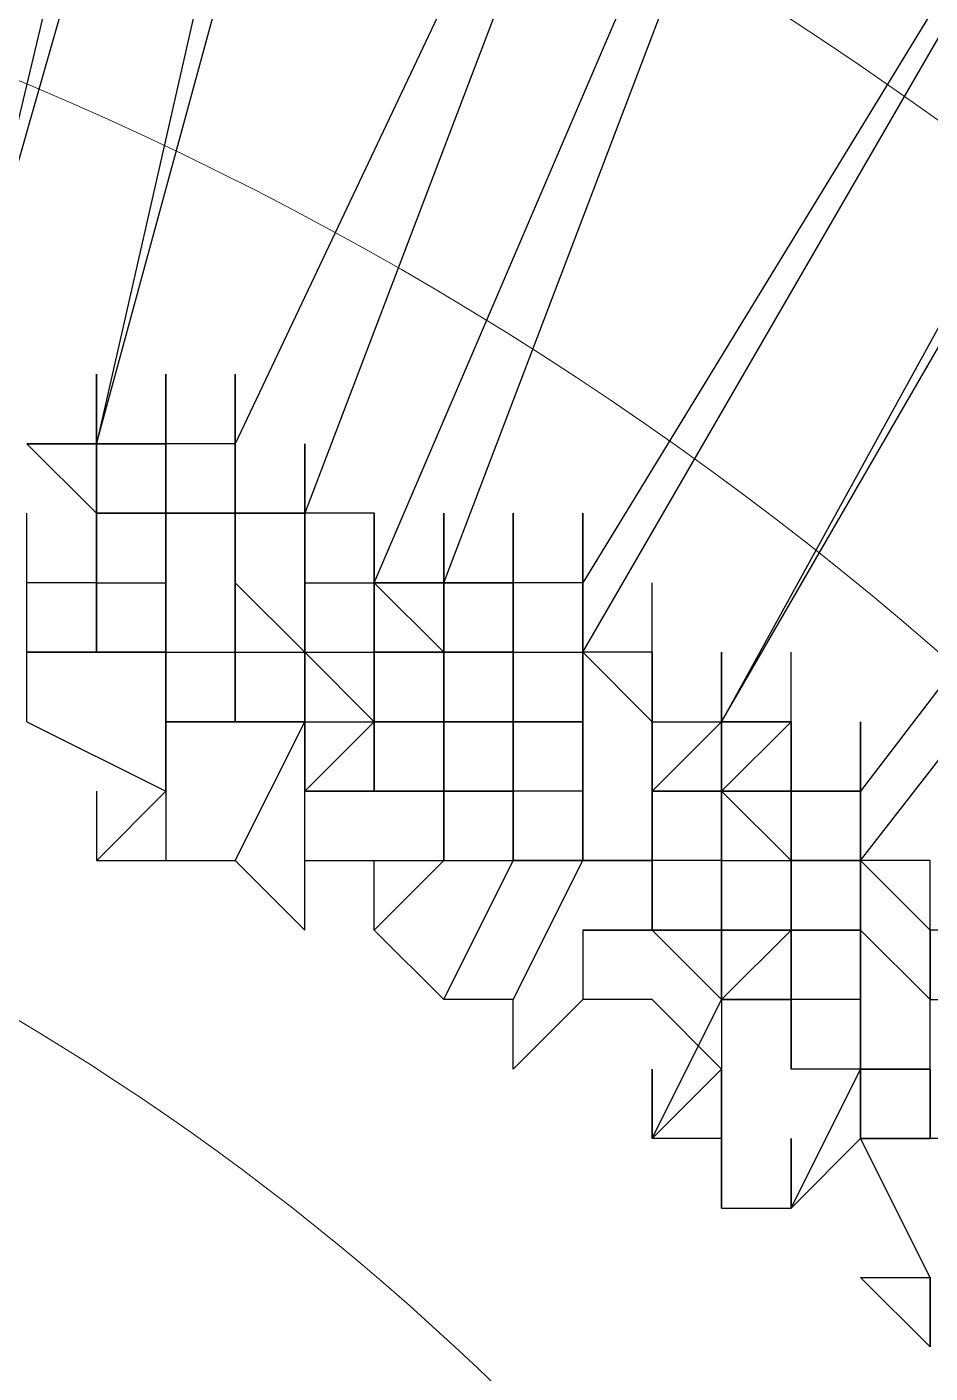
# Model space of a CAD drawing. Header units: inches. Extents: x 3324238 to 135265466, y -1036581 to 20094598.
# Drawn here: x 3353772.709 to 3353773.756, y -519267.01 to -519265.449 of the extents above; entities that cross this region are included whole.
import ezdxf

# ---------------------------------------------------------------- set-up
doc = ezdxf.new("R2010")
doc.units = ezdxf.units.IN
doc.header["$MEASUREMENT"] = 0
doc.layers.add('PDF_Geometry', color=7, linetype='Continuous')

msp = doc.modelspace()

# ---------------------------------------------------------------- linework, layer by layer
at = {"layer": 'PDF_Geometry', "lineweight": 25}
for points in [[(3353772.4671, -519265.7715), (3353772.4671, -519265.852), (3353772.4671, -519265.7715), (3353772.4671, -519265.852), (3353772.4671, -519265.7715), (3353772.4671, -519265.852), (3353772.4671, -519265.7715), (3353772.4671, -519265.852), (3353772.4671, -519265.7715), (3353772.4671, -519265.852), (3353772.4671, -519265.7715), (3353772.4671, -519265.852), (3353772.5477, -519265.852), (3353772.6282, -519265.852), (3353773.1117, -519264.16)], [(3353773.0311, -519264.16), (3353772.6282, -519265.852)], [(3353773.1922, -519264.16), (3353772.7894, -519265.9326), (3353772.7088, -519265.9326)], [(3353772.7894, -519266.0132), (3353772.7894, -519265.9326), (3353773.2728, -519264.1601)], [(3353773.6757, -519264.3212), (3353773.0311, -519266.0132)], [(3353773.6757, -519264.4018), (3353772.9505, -519265.9326)], [(3353773.1117, -519266.0132), (3353773.1117, -519266.0938), (3353773.1117, -519266.1743), (3353773.1117, -519266.2549), (3353773.1117, -519266.3355), (3353773.1117, -519266.2549), (3353773.1117, -519266.1743), (3353773.1117, -519266.2549), (3353773.1117, -519266.3355), (3353773.1117, -519266.2549), (3353773.1117, -519266.1743), (3353773.1117, -519266.2549), (3353773.1117, -519266.1743), (3353773.1117, -519266.0938), (3353773.1922, -519266.0938), (3353773.1922, -519266.0132), (3353773.1922, -519266.0938), (3353773.1922, -519266.1743), (3353773.1922, -519266.2549), (3353773.1922, -519266.3355), (3353773.1922, -519266.2549), (3353773.1117, -519266.2549), (3353773.1922, -519266.2549), (3353773.1922, -519266.3355), (3353773.1922, -519266.2549), (3353773.1922, -519266.3355), (3353773.1922, -519266.2549), (3353773.1922, -519266.3355), (3353773.1922, -519266.416), (3353773.1922, -519266.3355), (3353773.1922, -519266.2549), (3353773.1922, -519266.3355), (3353773.1117, -519266.3355), (3353773.0311, -519266.3355), (3353773.1117, -519266.2549), (3353773.1117, -519266.1743), (3353773.1117, -519266.0938), (3353773.1117, -519266.1743), (3353773.1117, -519266.2549), (3353773.1117, -519266.1743), (3353773.1117, -519266.0938), (3353773.1117, -519266.1743), (3353773.1117, -519266.2549), (3353773.1117, -519266.1743), (3353773.1117, -519266.0938), (3353773.1922, -519266.0938), (3353773.1117, -519266.0938), (3353773.1117, -519266.0132), (3353773.1117, -519266.0938), (3353773.1117, -519266.0132), (3353773.1117, -519266.0938), (3353773.1922, -519266.0938), (3353773.2728, -519266.0938), (3353773.2728, -519266.0132), (3353773.2728, -519266.0938), (3353773.2728, -519266.1743), (3353773.1922, -519266.1743), (3353773.1922, -519266.0938), (3353773.1922, -519266.0132), (3353773.1922, -519266.0938), (3353773.8368, -519264.4018)], [(3353773.1117, -519266.3355), (3353773.1922, -519266.3355), (3353773.1922, -519266.2549), (3353773.1922, -519266.1743), (3353773.1922, -519266.2549), (3353773.1922, -519266.1743), (3353773.1117, -519266.1743), (3353773.1117, -519266.0938), (3353773.1117, -519266.0132), (3353773.1117, -519266.0938), (3353773.1117, -519266.0132), (3353773.1117, -519266.0938), (3353773.1117, -519266.0132), (3353773.0311, -519266.0132), (3353773.0311, -519265.9326), (3353773.0311, -519266.0132), (3353773.0311, -519265.9326), (3353773.0311, -519266.0132), (3353773.0311, -519266.0938), (3353773.1117, -519266.0938), (3353773.1117, -519266.0132), (3353773.1117, -519266.0938), (3353773.8368, -519264.4018)], [(3353772.7088, -519266.2549), (3353772.8699, -519266.3355), (3353772.8699, -519266.2549), (3353772.8699, -519266.1743), (3353772.9505, -519266.1743), (3353772.9505, -519266.0938), (3353772.9505, -519266.0132), (3353772.9505, -519266.0938), (3353772.9505, -519266.0132), (3353772.9505, -519266.0938), (3353772.9505, -519266.1743), (3353772.9505, -519266.0938), (3353772.9505, -519266.0132), (3353773.0311, -519266.0132), (3353773.0311, -519266.0938), (3353773.1117, -519266.0938), (3353773.1922, -519266.1743), (3353773.1922, -519266.0938), (3353773.1922, -519266.0132), (3353773.1922, -519266.0938), (3353773.1922, -519266.1743), (3353773.1922, -519266.2549), (3353773.1922, -519266.3355), (3353773.1922, -519266.2549), (3353773.2728, -519266.2549), (3353773.2728, -519266.3355), (3353773.2728, -519266.2549), (3353773.2728, -519266.1743), (3353773.2728, -519266.0938), (3353773.2728, -519266.1743), (3353773.2728, -519266.0938), (3353773.1922, -519266.0938), (3353773.1922, -519266.0132), (3353773.1922, -519266.0938), (3353773.1922, -519266.1743), (3353773.1922, -519266.0938), (3353773.1922, -519266.1743), (3353773.2728, -519266.1743), (3353773.2728, -519266.0938), (3353773.1922, -519266.0938), (3353773.2728, -519266.0938), (3353773.2728, -519266.1743), (3353773.3534, -519266.1743), (3353774.2397, -519264.6435)], [(3353774.2397, -519264.6435), (3353773.3534, -519266.0938)], [(3353774.4008, -519264.6435), (3353773.5145, -519266.2549), (3353774.4008, -519264.7241)], [(3353773.7562, -519266.5772), (3353773.7562, -519266.4966), (3353773.7562, -519266.5772), (3353773.8368, -519266.5772), (3353773.8368, -519266.4966), (3353773.7562, -519266.4966), (3353773.7562, -519266.416), (3353773.6757, -519266.416), (3353774.8037, -519264.9658), (3353774.7231, -519264.9658), (3353773.6757, -519266.3355), (3353773.6757, -519266.416), (3353773.6757, -519266.4966), (3353773.5951, -519266.4966), (3353773.5145, -519266.5772), (3353773.5145, -519266.6578), (3353773.5145, -519266.7383), (3353773.5145, -519266.8189), (3353773.5145, -519266.7383), (3353773.4339, -519266.7383), (3353773.4339, -519266.6578)], [(3353772.8699, -519266.0938), (3353772.8699, -519266.0132), (3353772.7894, -519266.0132), (3353772.7894, -519265.9326), (3353772.7894, -519266.0132), (3353772.7894, -519265.9326), (3353772.7894, -519266.0132), (3353772.7894, -519265.9326), (3353772.7894, -519265.852), (3353772.7894, -519265.9326), (3353772.7894, -519266.0132), (3353772.7894, -519265.9326), (3353772.7894, -519266.0132), (3353772.7894, -519266.0938), (3353772.7894, -519266.1743), (3353772.7894, -519266.0938), (3353772.7894, -519266.1743), (3353772.7894, -519266.0938), (3353772.8699, -519266.0938), (3353772.8699, -519266.1743), (3353772.7894, -519266.1743), (3353772.8699, -519266.1743), (3353772.8699, -519266.0938), (3353772.8699, -519266.0132), (3353772.8699, -519266.0938), (3353772.8699, -519266.1743), (3353772.8699, -519266.2549), (3353772.8699, -519266.1743), (3353772.8699, -519266.2549), (3353772.8699, -519266.416)], [(3353772.7894, -519265.9326), (3353772.7894, -519265.852), (3353772.7894, -519265.9326), (3353772.7894, -519266.0132), (3353772.7894, -519265.9326), (3353772.7894, -519266.0132), (3353772.7894, -519266.0938), (3353772.7894, -519266.1743), (3353772.7894, -519266.0938), (3353772.8699, -519266.0938), (3353772.8699, -519266.1743), (3353772.7894, -519266.1743), (3353772.7894, -519266.0938), (3353772.7894, -519266.1743), (3353772.7894, -519266.0938), (3353772.7894, -519266.1743), (3353772.8699, -519266.1743), (3353772.9505, -519266.1743), (3353773.0311, -519266.1743), (3353773.0311, -519266.2549), (3353773.0311, -519266.1743), (3353773.0311, -519266.2549), (3353773.1117, -519266.2549), (3353773.1117, -519266.1743), (3353773.1117, -519266.2549), (3353773.1117, -519266.3355), (3353773.1922, -519266.3355), (3353773.1922, -519266.2549)], [(3353772.7894, -519266.0132), (3353772.7894, -519265.9326), (3353772.7894, -519265.852), (3353772.7894, -519265.9326)], [(3353772.7894, -519265.9326), (3353772.7894, -519265.852)], [(3353772.7894, -519265.9326), (3353772.7894, -519265.852)], [(3353772.7894, -519265.9326), (3353772.7894, -519265.852)], [(3353772.7894, -519265.9326), (3353772.7894, -519265.852)], [(3353772.7894, -519265.9326), (3353772.7894, -519265.852)], [(3353772.7894, -519265.9326), (3353772.7894, -519265.852)], [(3353772.7894, -519265.9326), (3353772.7894, -519265.852)], [(3353772.7894, -519265.9326), (3353772.7894, -519265.8521)], [(3353772.7894, -519265.9326), (3353772.7894, -519265.8521)], [(3353772.9505, -519266.0132), (3353772.9505, -519266.0938), (3353772.9505, -519266.0132), (3353772.9505, -519266.0938), (3353772.9505, -519266.0132), (3353772.8699, -519266.0132), (3353772.9505, -519266.0132), (3353772.9505, -519265.9326), (3353772.9505, -519265.852), (3353772.9505, -519265.9326), (3353772.8699, -519265.9326), (3353772.8699, -519266.0132), (3353772.8699, -519265.9326), (3353772.8699, -519265.852), (3353772.8699, -519265.9326), (3353772.8699, -519265.852), (3353772.8699, -519265.9326), (3353772.8699, -519266.0132), (3353772.8699, -519265.9326), (3353772.8699, -519266.0132), (3353772.8699, -519265.9326), (3353772.8699, -519266.0132), (3353772.8699, -519266.0938), (3353772.8699, -519266.1743), (3353772.8699, -519266.0938), (3353772.8699, -519266.1743), (3353772.8699, -519266.0938), (3353772.8699, -519266.1743), (3353772.8699, -519266.0938), (3353772.8699, -519266.1743), (3353772.8699, -519266.0938), (3353772.8699, -519266.0132), (3353772.8699, -519266.0938), (3353772.8699, -519266.0132), (3353772.8699, -519265.9326)], [(3353772.8699, -519265.9326), (3353772.8699, -519265.852)], [(3353773.0311, -519266.3355), (3353773.1117, -519266.2549), (3353773.0311, -519266.1743), (3353773.0311, -519266.0938), (3353773.0311, -519266.1743), (3353773.0311, -519266.2549), (3353773.0311, -519266.1743), (3353773.0311, -519266.0938), (3353773.0311, -519266.1743), (3353773.0311, -519266.2549), (3353773.0311, -519266.1743), (3353773.0311, -519266.0938), (3353773.0311, -519266.0132), (3353773.0311, -519266.0938), (3353773.0311, -519266.1743), (3353773.0311, -519266.0938), (3353773.0311, -519266.1743), (3353772.9505, -519266.0938), (3353772.9505, -519266.0132), (3353772.8699, -519266.0132), (3353772.8699, -519265.9326), (3353772.8699, -519266.0132), (3353772.8699, -519265.9326), (3353772.8699, -519266.0132), (3353772.8699, -519265.9326), (3353772.8699, -519265.852)], [(3353772.8699, -519265.9326), (3353772.8699, -519265.852)], [(3353772.7088, -519265.9326), (3353772.7894, -519266.0132), (3353772.7894, -519266.0938), (3353772.7894, -519266.0132), (3353772.7894, -519266.0938), (3353772.7894, -519266.0132), (3353772.7894, -519265.9326), (3353772.7088, -519265.9326)], [(3353772.7088, -519265.9326), (3353772.7894, -519265.9326), (3353772.7894, -519266.0132), (3353772.7088, -519265.9326)], [(3353772.8699, -519266.0132), (3353772.8699, -519265.9326), (3353772.8699, -519266.0132), (3353772.8699, -519265.9326), (3353772.8699, -519266.0132), (3353772.8699, -519265.9326), (3353772.8699, -519266.0132), (3353772.8699, -519265.9326), (3353772.8699, -519266.0132), (3353772.9505, -519266.0132), (3353772.9505, -519265.9326), (3353772.9505, -519266.0132), (3353772.9505, -519265.9326), (3353772.8699, -519265.9326), (3353772.8699, -519266.0132), (3353772.8699, -519265.9326), (3353772.8699, -519266.0132), (3353772.7894, -519266.0132), (3353772.7894, -519266.0938), (3353772.7894, -519266.1743), (3353772.7088, -519266.1743), (3353772.7088, -519266.0938), (3353772.7088, -519266.0132)], [(3353772.7894, -519265.9326), (3353772.8699, -519265.9326), (3353772.7894, -519265.9326)], [(3353772.7894, -519266.0938), (3353772.7894, -519266.0132), (3353772.7894, -519265.9326)], [(3353772.7894, -519266.0132), (3353772.7894, -519265.9326)], [(3353772.7894, -519266.0132), (3353772.7894, -519265.9326)], [(3353772.7894, -519266.0132), (3353772.7894, -519265.9326)], [(3353772.7894, -519266.0132), (3353772.7894, -519265.9326)], [(3353772.7894, -519266.0132), (3353772.7894, -519265.9326)], [(3353772.7894, -519266.0132), (3353772.7894, -519265.9326)], [(3353772.7894, -519266.0132), (3353772.7894, -519265.9326)], [(3353772.7894, -519266.0132), (3353772.7894, -519265.9326)], [(3353772.8699, -519266.0132), (3353772.8699, -519265.9326)], [(3353772.8699, -519266.0132), (3353772.8699, -519265.9326)], [(3353772.8699, -519266.0132), (3353772.8699, -519265.9326)], [(3353772.8699, -519266.0132), (3353772.8699, -519265.9326)], [(3353772.9505, -519266.0132), (3353772.8699, -519266.0132), (3353772.9505, -519266.0132), (3353772.9505, -519265.9326)], [(3353772.8699, -519266.0132), (3353772.8699, -519265.9326)], [(3353772.8699, -519266.0132), (3353772.8699, -519265.9326)], [(3353772.87, -519266.0938), (3353772.87, -519266.0132), (3353772.87, -519265.9326)], [(3353772.87, -519266.0132), (3353772.87, -519265.9326)], [(3353772.87, -519266.0132), (3353772.87, -519265.9326)], [(3353772.87, -519266.0132), (3353772.87, -519265.9326)], [(3353772.87, -519265.9326), (3353772.87, -519266.0132)], [(3353772.9505, -519266.0132), (3353772.9505, -519265.9326)], [(3353772.9505, -519265.9326), (3353772.9505, -519266.0132)], [(3353772.9505, -519265.9326), (3353772.9505, -519266.0132)], [(3353772.9505, -519265.9326), (3353772.9505, -519266.0132)], [(3353772.9505, -519266.0132), (3353772.9505, -519265.9326)], [(3353772.9505, -519266.0132), (3353772.9505, -519265.9326)], [(3353772.9505, -519266.0938), (3353772.9505, -519266.1743), (3353772.9505, -519266.0938), (3353772.9505, -519266.0132), (3353772.9505, -519265.9326)], [(3353772.9505, -519266.0132), (3353772.9505, -519266.0938), (3353772.9505, -519266.0132), (3353772.9505, -519265.9326)], [(3353772.9505, -519266.0132), (3353772.9505, -519265.9326)], [(3353772.9505, -519266.0132), (3353772.9505, -519265.9326)], [(3353772.9505, -519265.9326), (3353772.9505, -519266.0132)], [(3353772.9505, -519266.0132), (3353772.9505, -519265.9326)], [(3353773.0311, -519266.0132), (3353773.0311, -519265.9326)], [(3353773.0311, -519266.0132), (3353773.0311, -519265.9326)], [(3353773.0311, -519266.0132), (3353773.0311, -519265.9326)], [(3353772.7894, -519266.0132), (3353772.7894, -519266.0938), (3353772.7088, -519266.0938)], [(3353772.7088, -519266.0938), (3353772.7088, -519266.0132)], [(3353772.7894, -519266.1743), (3353772.7894, -519266.0938), (3353772.7894, -519266.0132), (3353772.7894, -519266.0938), (3353772.8699, -519266.0938), (3353772.8699, -519266.1743), (3353772.8699, -519266.0938), (3353772.8699, -519266.1743), (3353772.8699, -519266.2549), (3353772.8699, -519266.1743), (3353772.8699, -519266.2549), (3353772.8699, -519266.1743), (3353772.7894, -519266.1743), (3353772.8699, -519266.1743), (3353772.9505, -519266.1743), (3353772.9505, -519266.2549), (3353773.0311, -519266.2549), (3353773.0311, -519266.1743), (3353773.0311, -519266.2549)], [(3353772.8699, -519266.0132), (3353772.7894, -519266.0132)], [(3353772.7894, -519266.0132), (3353772.8699, -519266.0132)], [(3353772.7894, -519266.0132), (3353772.8699, -519266.0132)], [(3353772.8699, -519266.0938), (3353772.8699, -519266.0132)], [(3353772.8699, -519266.0938), (3353772.8699, -519266.0132)], [(3353772.9505, -519266.0132), (3353772.9505, -519266.0938), (3353772.9505, -519266.0132), (3353772.8699, -519266.0132)], [(3353772.87, -519266.0938), (3353772.87, -519266.0132)], [(3353773.0311, -519266.0132), (3353772.9505, -519266.0132)], [(3353772.9505, -519266.0938), (3353772.9505, -519266.0132)], [(3353773.2728, -519266.0132), (3353773.2728, -519266.0938), (3353773.2728, -519266.1743), (3353773.2728, -519266.2549), (3353773.2728, -519266.1743), (3353773.2728, -519266.0938), (3353773.2728, -519266.0132), (3353773.2728, -519266.0938), (3353773.2728, -519266.1743), (3353773.1922, -519266.1743), (3353773.2728, -519266.1743), (3353773.2728, -519266.0938), (3353773.1922, -519266.0938), (3353773.1922, -519266.0132), (3353773.1922, -519266.0938), (3353773.1922, -519266.1743), (3353773.1922, -519266.0938), (3353773.1922, -519266.1743), (3353773.1117, -519266.1743), (3353773.1922, -519266.1743), (3353773.1922, -519266.2549), (3353773.1922, -519266.3355), (3353773.1922, -519266.2549), (3353773.1922, -519266.1743), (3353773.1922, -519266.2549), (3353773.1922, -519266.3355), (3353773.1922, -519266.2549), (3353773.1922, -519266.3355), (3353773.1922, -519266.2549), (3353773.1922, -519266.3355), (3353773.1922, -519266.2549), (3353773.1117, -519266.2549), (3353773.1117, -519266.3355), (3353773.0311, -519266.3355), (3353773.0311, -519266.2549), (3353773.1117, -519266.2549), (3353773.1117, -519266.1743), (3353773.1117, -519266.0938), (3353773.1117, -519266.0132), (3353773.1117, -519266.0938), (3353773.1117, -519266.1743), (3353773.1117, -519266.2549), (3353773.1117, -519266.1743), (3353773.1117, -519266.2549), (3353773.1117, -519266.3355), (3353773.0311, -519266.3355), (3353773.0311, -519266.2549), (3353773.0311, -519266.3355), (3353773.0311, -519266.2549), (3353773.0311, -519266.3355), (3353773.1117, -519266.3355), (3353773.1117, -519266.2549), (3353773.1117, -519266.1743), (3353773.1922, -519266.1743), (3353773.1922, -519266.0938), (3353773.1922, -519266.1743), (3353773.1922, -519266.2549), (3353773.1922, -519266.3355), (3353773.2728, -519266.3355), (3353773.2728, -519266.2549), (3353773.1922, -519266.2549), (3353773.1117, -519266.2549), (3353773.1117, -519266.1743), (3353773.1117, -519266.0938), (3353773.1117, -519266.1743), (3353773.1117, -519266.2549), (3353773.1117, -519266.1743), (3353773.1117, -519266.0938)], [(3353773.0311, -519266.0938), (3353773.1117, -519266.0938), (3353773.1117, -519266.0132), (3353773.1117, -519266.0938)], [(3353773.1117, -519266.0938), (3353773.1117, -519266.0132)], [(3353773.1117, -519266.0938), (3353773.1117, -519266.0132)], [(3353773.1117, -519266.0938), (3353773.1117, -519266.0132)], [(3353773.1117, -519266.0938), (3353773.1117, -519266.0132)], [(3353773.1117, -519266.0938), (3353773.1117, -519266.0132)], [(3353773.1922, -519266.416), (3353773.1922, -519266.3355), (3353773.1922, -519266.2549), (3353773.1922, -519266.1743), (3353773.1922, -519266.0938), (3353773.1922, -519266.1743), (3353773.1922, -519266.0938), (3353773.1922, -519266.1743), (3353773.1922, -519266.0938), (3353773.1922, -519266.1743), (3353773.1922, -519266.0938), (3353773.1922, -519266.0132), (3353773.1922, -519266.0938), (3353773.1922, -519266.0132)], [(3353773.3534, -519266.2549), (3353773.3534, -519266.3355), (3353773.3534, -519266.416), (3353773.3534, -519266.3355), (3353773.3534, -519266.2549), (3353773.3534, -519266.3355), (3353773.3534, -519266.416), (3353773.3534, -519266.3355), (3353773.3534, -519266.416), (3353773.3534, -519266.3355), (3353773.3534, -519266.2549), (3353773.3534, -519266.3355), (3353773.2728, -519266.3355), (3353773.2728, -519266.2549), (3353773.2728, -519266.1743), (3353773.2728, -519266.2549), (3353773.2728, -519266.1743), (3353773.2728, -519266.2549), (3353773.2728, -519266.1743), (3353773.2728, -519266.0938), (3353773.2728, -519266.1743), (3353773.2728, -519266.0938), (3353773.2728, -519266.1743), (3353773.2728, -519266.0938), (3353773.2728, -519266.1743), (3353773.2728, -519266.0938), (3353773.2728, -519266.1743), (3353773.2728, -519266.0938), (3353773.2728, -519266.1743), (3353773.2728, -519266.0938), (3353773.2728, -519266.1743), (3353773.2728, -519266.0938), (3353773.2728, -519266.1743), (3353773.2728, -519266.0938), (3353773.2728, -519266.1743), (3353773.2728, -519266.0938), (3353773.2728, -519266.1743), (3353773.3534, -519266.1743), (3353773.3534, -519266.0938), (3353773.3534, -519266.1743), (3353773.3534, -519266.0938), (3353773.3534, -519266.0132), (3353773.3534, -519266.0938), (3353773.2728, -519266.0938), (3353773.2728, -519266.0132), (3353773.2728, -519266.0938), (3353773.2728, -519266.1743), (3353773.1922, -519266.1743), (3353773.1922, -519266.2549), (3353773.1922, -519266.1743)], [(3353773.1922, -519266.0132), (3353773.1922, -519266.0938), (3353773.1922, -519266.1743), (3353773.1922, -519266.0938)], [(3353773.1923, -519266.0938), (3353773.1923, -519266.0132)], [(3353772.7088, -519266.1743), (3353772.7088, -519266.0938)], [(3353772.7894, -519266.1743), (3353772.7894, -519266.0938)], [(3353772.7894, -519266.3355), (3353772.7894, -519266.416), (3353772.8699, -519266.416), (3353772.9505, -519266.416), (3353773.0311, -519266.4966), (3353773.0311, -519266.416), (3353773.1922, -519266.416), (3353773.2728, -519266.416), (3353773.3534, -519266.416), (3353773.3534, -519266.3355), (3353773.3534, -519266.2549), (3353773.3534, -519266.3355), (3353773.3534, -519266.2549), (3353773.3534, -519266.1743), (3353773.3534, -519266.2549), (3353773.3534, -519266.1743), (3353773.3534, -519266.0938), (3353773.3534, -519266.1743), (3353773.3534, -519266.0938), (3353773.3534, -519266.1743)], [(3353772.7894, -519266.1743), (3353772.7894, -519266.0938)], [(3353772.8699, -519266.1743), (3353772.8699, -519266.0938)], [(3353772.8699, -519266.1743), (3353772.8699, -519266.0938)], [(3353772.8699, -519266.1743), (3353772.8699, -519266.0938)], [(3353772.8699, -519266.2549), (3353772.8699, -519266.1743), (3353772.8699, -519266.0938)], [(3353772.87, -519266.1743), (3353772.87, -519266.0938)], [(3353772.87, -519266.1743), (3353772.87, -519266.0938)], [(3353772.9505, -519266.2549), (3353772.9505, -519266.1743), (3353772.9505, -519266.0938), (3353772.9505, -519266.1743)], [(3353773.0311, -519266.2549), (3353773.0311, -519266.1743), (3353773.0311, -519266.0938), (3353773.0311, -519266.1743), (3353773.0311, -519266.2549), (3353772.9505, -519266.2549)], [(3353773.0311, -519266.2549), (3353773.0311, -519266.1743), (3353773.0311, -519266.0938)], [(3353773.0311, -519266.1743), (3353773.0311, -519266.0938)], [(3353773.0311, -519266.1743), (3353773.0311, -519266.2549), (3353773.0311, -519266.1743), (3353773.1117, -519266.1743), (3353773.1117, -519266.2549), (3353773.1117, -519266.1743), (3353773.1922, -519266.1743), (3353773.1922, -519266.2549), (3353773.1922, -519266.1743), (3353773.1922, -519266.2549), (3353773.1922, -519266.3355), (3353773.1922, -519266.2549), (3353773.1922, -519266.3355), (3353773.1922, -519266.2549), (3353773.1922, -519266.3355), (3353773.1922, -519266.2549), (3353773.1922, -519266.3355), (3353773.1922, -519266.2549), (3353773.2728, -519266.2549), (3353773.3534, -519266.2549), (3353773.2728, -519266.2549), (3353773.2728, -519266.1743), (3353773.2728, -519266.0938), (3353773.2728, -519266.1743), (3353773.2728, -519266.2549), (3353773.2728, -519266.3355)], [(3353773.0311, -519266.1743), (3353773.0311, -519266.0938)], [(3353773.0311, -519266.1743), (3353773.0311, -519266.0938)], [(3353773.0311, -519266.416), (3353773.0311, -519266.3355), (3353773.1117, -519266.2549), (3353773.1117, -519266.1743), (3353773.1117, -519266.0938), (3353773.1117, -519266.1743)], [(3353773.0311, -519266.1743), (3353773.0311, -519266.0938)], [(3353773.1117, -519266.2549), (3353773.1117, -519266.1743), (3353773.1117, -519266.0938)], [(3353773.1922, -519266.1743), (3353773.1922, -519266.0938)], [(3353773.1922, -519266.1743), (3353773.1922, -519266.0938)], [(3353773.2728, -519266.1743), (3353773.2728, -519266.0938)], [(3353773.2728, -519266.2549), (3353773.2728, -519266.1743), (3353773.2728, -519266.0938)], [(3353773.2728, -519266.1743), (3353773.2728, -519266.0938)], [(3353773.3534, -519266.3355), (3353773.3534, -519266.2549), (3353773.3534, -519266.1743), (3353773.3534, -519266.0938)], [(3353773.3534, -519266.1743), (3353773.3534, -519266.0938)], [(3353773.3534, -519266.0938), (3353773.3534, -519266.1743)], [(3353773.3534, -519266.1743), (3353773.3534, -519266.0938)], [(3353773.3534, -519266.1743), (3353773.3534, -519266.0938)], [(3353773.3534, -519266.1743), (3353773.3534, -519266.0938)], [(3353773.3534, -519266.0938), (3353773.3534, -519266.1743)], [(3353773.3534, -519266.1743), (3353773.3534, -519266.0938)], [(3353773.4339, -519266.1743), (3353773.4339, -519266.0938)], [(3353773.4339, -519266.1743), (3353773.4339, -519266.0938)], [(3353772.7088, -519266.1743), (3353772.7894, -519266.1743), (3353772.7088, -519266.1743)], [(3353772.7088, -519266.2549), (3353772.7088, -519266.1743)], [(3353772.8699, -519266.1743), (3353772.7894, -519266.1743), (3353772.8699, -519266.1743)], [(3353772.7894, -519266.1743), (3353772.8699, -519266.1743)], [(3353772.7894, -519266.1743), (3353772.8699, -519266.1743)], [(3353773.0311, -519266.2549), (3353773.0311, -519266.1743)], [(3353773.1117, -519266.2549), (3353773.1117, -519266.1743)], [(3353773.1117, -519266.2549), (3353773.1117, -519266.1743)], [(3353773.1117, -519266.2549), (3353773.1117, -519266.1743)], [(3353773.1117, -519266.2549), (3353773.1117, -519266.1743)], [(3353773.3534, -519266.3355), (3353773.3534, -519266.416), (3353773.3534, -519266.3355), (3353773.3534, -519266.416), (3353773.3534, -519266.3355), (3353773.3534, -519266.2549), (3353773.2728, -519266.2549), (3353773.1922, -519266.2549), (3353773.1922, -519266.3355), (3353773.2728, -519266.3355), (3353773.2728, -519266.2549), (3353773.3534, -519266.2549), (3353773.3534, -519266.3355), (3353773.3534, -519266.416), (3353773.4339, -519266.416), (3353773.4339, -519266.3355), (3353773.4339, -519266.2549), (3353773.4339, -519266.1743)], [(3353773.2728, -519266.1743), (3353773.1922, -519266.1743), (3353773.2728, -519266.1743)], [(3353773.1922, -519266.2549), (3353773.1922, -519266.1743), (3353773.1922, -519266.2549)], [(3353773.2728, -519266.2549), (3353773.2728, -519266.1743)], [(3353773.2728, -519266.2549), (3353773.2728, -519266.1743)], [(3353773.5145, -519266.3355), (3353773.5145, -519266.2549), (3353773.4339, -519266.3355), (3353773.4339, -519266.416), (3353773.4339, -519266.4966), (3353773.4339, -519266.416), (3353773.4339, -519266.4966), (3353773.4339, -519266.416), (3353773.4339, -519266.4966), (3353773.4339, -519266.416), (3353773.4339, -519266.3355), (3353773.4339, -519266.416), (3353773.4339, -519266.3355), (3353773.4339, -519266.416), (3353773.4339, -519266.3355), (3353773.4339, -519266.2549), (3353773.4339, -519266.1743), (3353773.4339, -519266.2549), (3353773.4339, -519266.3355), (3353773.4339, -519266.2549), (3353773.4339, -519266.3355), (3353773.4339, -519266.416), (3353773.3534, -519266.416)], [(3353773.4339, -519266.1743), (3353773.3534, -519266.1743)], [(3353773.4339, -519266.2549), (3353773.3534, -519266.1743)], [(3353773.4339, -519266.416), (3353773.3534, -519266.416), (3353773.3534, -519266.3355), (3353773.3534, -519266.2549), (3353773.3534, -519266.1743)], [(3353773.3534, -519266.2549), (3353773.3534, -519266.1743)], [(3353773.3534, -519266.3355), (3353773.3534, -519266.2549), (3353773.3534, -519266.1743)], [(3353773.4339, -519266.2549), (3353773.4339, -519266.1743)], [(3353773.4339, -519266.2549), (3353773.4339, -519266.1743)], [(3353773.4339, -519266.2549), (3353773.4339, -519266.1743)], [(3353773.4339, -519266.2549), (3353773.4339, -519266.1743)], [(3353773.4339, -519266.2549), (3353773.4339, -519266.1743)], [(3353773.4339, -519266.2549), (3353773.4339, -519266.1743)], [(3353773.4339, -519266.2549), (3353773.4339, -519266.1743)], [(3353773.4339, -519266.2549), (3353773.4339, -519266.1743)], [(3353773.4339, -519266.2549), (3353773.4339, -519266.1743)], [(3353773.434, -519266.3355), (3353773.434, -519266.2549), (3353773.434, -519266.1743)], [(3353773.434, -519266.3355), (3353773.434, -519266.2549), (3353773.434, -519266.1743)], [(3353773.5145, -519266.8189), (3353773.5951, -519266.8189), (3353773.6757, -519266.7383), (3353773.6757, -519266.6578), (3353773.6757, -519266.5772), (3353773.6757, -519266.6578), (3353773.6757, -519266.5772), (3353773.6757, -519266.6578), (3353773.7562, -519266.6578), (3353773.6757, -519266.6578), (3353773.6757, -519266.5772), (3353773.6757, -519266.4966), (3353773.6757, -519266.5772), (3353773.6757, -519266.6578), (3353773.6757, -519266.5772), (3353773.5951, -519266.5772), (3353773.5951, -519266.6578), (3353773.5951, -519266.5772), (3353773.5951, -519266.4966), (3353773.5951, -519266.416), (3353773.5951, -519266.4966), (3353773.5145, -519266.5772), (3353773.5145, -519266.4966), (3353773.5145, -519266.5772), (3353773.5145, -519266.4966), (3353773.5145, -519266.5772), (3353773.5145, -519266.4966), (3353773.5145, -519266.416), (3353773.5145, -519266.4966), (3353773.5145, -519266.416), (3353773.5145, -519266.3355), (3353773.5145, -519266.416), (3353773.5145, -519266.3355), (3353773.5145, -519266.2549), (3353773.5145, -519266.3355), (3353773.5145, -519266.416), (3353773.5145, -519266.3355), (3353773.5145, -519266.416), (3353773.5145, -519266.3355), (3353773.5145, -519266.416), (3353773.5145, -519266.4966), (3353773.5145, -519266.416), (3353773.5145, -519266.3355), (3353773.5145, -519266.416), (3353773.5145, -519266.4966), (3353773.5145, -519266.416), (3353773.5145, -519266.3355), (3353773.5145, -519266.416), (3353773.5145, -519266.4966), (3353773.5145, -519266.416), (3353773.5145, -519266.4966), (3353773.5145, -519266.416), (3353773.5145, -519266.3355), (3353773.5145, -519266.2549), (3353773.5145, -519266.1743), (3353773.5145, -519266.2549), (3353773.5145, -519266.3355), (3353773.5951, -519266.2549), (3353773.5951, -519266.3355), (3353773.5951, -519266.2549), (3353773.5951, -519266.1743)], [(3353773.5145, -519266.2549), (3353773.5145, -519266.1743)], [(3353773.5145, -519266.3355), (3353773.5145, -519266.2549), (3353773.5145, -519266.1743)], [(3353772.9505, -519266.2549), (3353772.8699, -519266.2549), (3353772.9505, -519266.2549)], [(3353772.9505, -519266.416), (3353773.0311, -519266.2549)], [(3353773.0311, -519266.3355), (3353773.0311, -519266.2549)], [(3353773.3534, -519266.416), (3353773.3534, -519266.3355), (3353773.3534, -519266.416), (3353773.2728, -519266.416), (3353773.2728, -519266.3355), (3353773.2728, -519266.416), (3353773.2728, -519266.3355), (3353773.1922, -519266.3355), (3353773.1922, -519266.2549), (3353773.1922, -519266.3355)], [(3353773.1922, -519266.3355), (3353773.1922, -519266.2549)], [(3353773.1922, -519266.3355), (3353773.1922, -519266.2549)], [(3353773.1923, -519266.3355), (3353773.1923, -519266.2549)], [(3353773.2728, -519266.3355), (3353773.2728, -519266.2549)], [(3353773.3534, -519266.4966), (3353773.4339, -519266.4966), (3353773.5145, -519266.4966), (3353773.5145, -519266.416), (3353773.5145, -519266.4966), (3353773.5145, -519266.416), (3353773.5145, -519266.4966), (3353773.5145, -519266.416), (3353773.5145, -519266.4966), (3353773.5145, -519266.416), (3353773.5145, -519266.3355), (3353773.5145, -519266.416), (3353773.5145, -519266.3355), (3353773.5145, -519266.2549), (3353773.5145, -519266.3355), (3353773.5145, -519266.2549), (3353773.5145, -519266.3355), (3353773.5145, -519266.2549), (3353773.5145, -519266.3355), (3353773.5145, -519266.2549), (3353773.5145, -519266.3355), (3353773.5145, -519266.2549), (3353773.5145, -519266.3355), (3353773.5145, -519266.416), (3353773.5145, -519266.4966), (3353773.5145, -519266.416), (3353773.5145, -519266.4966), (3353773.5951, -519266.4966), (3353773.5951, -519266.5772), (3353773.5951, -519266.4966), (3353773.5951, -519266.416), (3353773.5951, -519266.3355), (3353773.5951, -519266.416), (3353773.5951, -519266.3355), (3353773.5951, -519266.416), (3353773.6757, -519266.416), (3353773.6757, -519266.3355), (3353773.6757, -519266.416), (3353773.5951, -519266.416), (3353773.5951, -519266.3355), (3353773.5951, -519266.2549), (3353773.5951, -519266.3355), (3353773.5145, -519266.3355), (3353773.5145, -519266.2549), (3353773.5145, -519266.3355), (3353773.5145, -519266.416), (3353773.4339, -519266.416), (3353773.4339, -519266.3355), (3353773.4339, -519266.416), (3353773.4339, -519266.4966), (3353773.3534, -519266.4966), (3353773.3534, -519266.5772)], [(3353773.6757, -519266.3355), (3353773.6757, -519266.416), (3353773.6757, -519266.3355), (3353773.6757, -519266.2549), (3353773.6757, -519266.3355), (3353773.5951, -519266.3355), (3353773.5951, -519266.416), (3353773.5951, -519266.4966), (3353773.5145, -519266.4966), (3353773.5145, -519266.5772), (3353773.5145, -519266.4966), (3353773.4339, -519266.4966), (3353773.3534, -519266.4966), (3353773.4339, -519266.4966), (3353773.4339, -519266.416), (3353773.4339, -519266.3355)], [(3353773.3534, -519266.416), (3353773.3534, -519266.3355), (3353773.3534, -519266.2549)], [(3353773.3534, -519266.3355), (3353773.3534, -519266.2549)], [(3353773.4339, -519266.7383), (3353773.5145, -519266.5772), (3353773.4339, -519266.4966), (3353773.4339, -519266.416), (3353773.4339, -519266.3355), (3353773.4339, -519266.416), (3353773.4339, -519266.3355), (3353773.4339, -519266.2549)], [(3353773.5951, -519266.2549), (3353773.5951, -519266.3355), (3353773.5145, -519266.3355), (3353773.5145, -519266.416), (3353773.5145, -519266.3355), (3353773.4339, -519266.3355), (3353773.4339, -519266.416), (3353773.4339, -519266.3355), (3353773.4339, -519266.416), (3353773.4339, -519266.3355), (3353773.4339, -519266.2549), (3353773.4339, -519266.3355), (3353773.4339, -519266.2549), (3353773.4339, -519266.3355), (3353773.4339, -519266.2549), (3353773.4339, -519266.3355), (3353773.4339, -519266.416), (3353773.4339, -519266.4966), (3353773.5145, -519266.4966), (3353773.5145, -519266.416), (3353773.5145, -519266.3355), (3353773.5951, -519266.2549), (3353773.5951, -519266.3355), (3353773.5951, -519266.416), (3353773.5951, -519266.3355), (3353773.5951, -519266.2549), (3353773.5145, -519266.2549), (3353773.5145, -519266.3355), (3353773.5951, -519266.3355), (3353773.5951, -519266.2549), (3353773.5951, -519266.3355), (3353773.5951, -519266.416), (3353773.6757, -519266.416), (3353773.7562, -519266.4966)], [(3353773.4339, -519266.3355), (3353773.4339, -519266.2549)], [(3353773.4339, -519266.2549), (3353773.5145, -519266.2549)], [(3353773.4339, -519266.3355), (3353773.5145, -519266.3355), (3353773.5145, -519266.2549)], [(3353773.4339, -519266.3355), (3353773.4339, -519266.2549)], [(3353773.4339, -519266.3355), (3353773.4339, -519266.2549)], [(3353773.4339, -519266.3355), (3353773.4339, -519266.2549)], [(3353773.4339, -519266.3355), (3353773.4339, -519266.2549)], [(3353773.434, -519266.3355), (3353773.434, -519266.2549)], [(3353773.434, -519266.416), (3353773.434, -519266.3355), (3353773.434, -519266.2549)], [(3353773.434, -519266.416), (3353773.434, -519266.3355), (3353773.434, -519266.2549)], [(3353773.434, -519266.3355), (3353773.434, -519266.2549)], [(3353773.434, -519266.3355), (3353773.434, -519266.2549)], [(3353773.6757, -519266.3355), (3353773.5951, -519266.3355), (3353773.5951, -519266.416), (3353773.5951, -519266.3355), (3353773.5951, -519266.2549), (3353773.5951, -519266.3355), (3353773.5951, -519266.2549), (3353773.5951, -519266.3355), (3353773.5951, -519266.2549), (3353773.5951, -519266.3355), (3353773.5951, -519266.2549), (3353773.5951, -519266.3355), (3353773.5951, -519266.416), (3353773.5951, -519266.4966), (3353773.5145, -519266.4966), (3353773.5145, -519266.416), (3353773.5145, -519266.4966), (3353773.5145, -519266.416), (3353773.5951, -519266.416), (3353773.5951, -519266.3355), (3353773.5951, -519266.416), (3353773.5145, -519266.3355), (3353773.5145, -519266.416), (3353773.5145, -519266.3355), (3353773.5951, -519266.3355), (3353773.5951, -519266.416), (3353773.5951, -519266.3355), (3353773.5951, -519266.416), (3353773.5951, -519266.3355), (3353773.5951, -519266.416), (3353773.5951, -519266.3355), (3353773.5951, -519266.2549), (3353773.5951, -519266.3355), (3353773.5951, -519266.416), (3353773.5951, -519266.4966)], [(3353773.5145, -519266.2549), (3353773.5951, -519266.2549), (3353773.5145, -519266.2549)], [(3353773.5145, -519266.3355), (3353773.5145, -519266.2549)], [(3353773.5145, -519266.3355), (3353773.5145, -519266.2549)], [(3353773.5145, -519266.3355), (3353773.5145, -519266.2549)], [(3353773.5145, -519266.3355), (3353773.5145, -519266.2549)], [(3353773.5145, -519266.3355), (3353773.5145, -519266.2549)], [(3353773.5145, -519266.3355), (3353773.5145, -519266.2549)], [(3353773.5145, -519266.3355), (3353773.5145, -519266.2549)], [(3353773.5145, -519266.3355), (3353773.5145, -519266.2549)], [(3353773.5145, -519266.4966), (3353773.5145, -519266.416), (3353773.5145, -519266.3355), (3353773.5145, -519266.2549), (3353773.5145, -519266.3355)], [(3353773.5145, -519266.3355), (3353773.5145, -519266.2549)], [(3353773.5145, -519266.3355), (3353773.5145, -519266.2549)], [(3353773.5951, -519266.416), (3353773.5951, -519266.3355), (3353773.5951, -519266.2549)], [(3353773.5951, -519266.3355), (3353773.5951, -519266.2549)], [(3353773.5951, -519266.3355), (3353773.5951, -519266.2549)], [(3353773.5951, -519266.3355), (3353773.5951, -519266.2549)], [(3353773.5951, -519266.3355), (3353773.5951, -519266.2549)], [(3353773.5951, -519266.3355), (3353773.5951, -519266.2549)], [(3353773.5951, -519266.3355), (3353773.5951, -519266.2549)], [(3353773.5951, -519266.3355), (3353773.5951, -519266.2549)], [(3353773.5951, -519266.3355), (3353773.5951, -519266.2549)], [(3353773.5951, -519266.3355), (3353773.5951, -519266.2549)], [(3353773.5951, -519266.3355), (3353773.5951, -519266.2549)], [(3353773.5951, -519266.3355), (3353773.5951, -519266.2549)], [(3353773.5951, -519266.416), (3353773.5951, -519266.3355), (3353773.5951, -519266.2549)], [(3353773.5951, -519266.3355), (3353773.5951, -519266.2549)], [(3353773.6757, -519266.5772), (3353773.6757, -519266.4966), (3353773.6757, -519266.416), (3353773.6757, -519266.3355), (3353773.6757, -519266.416), (3353773.6757, -519266.3355), (3353773.6757, -519266.2549)], [(3353773.6757, -519266.3355), (3353773.6757, -519266.2549)], [(3353773.6757, -519266.3355), (3353773.6757, -519266.2549)], [(3353773.6757, -519266.3355), (3353773.6757, -519266.2549)], [(3353772.87, -519266.3355), (3353772.7894, -519266.4161)], [(3353773.2728, -519266.5772), (3353773.3534, -519266.416), (3353773.4339, -519266.416), (3353773.4339, -519266.3355)], [(3353773.2728, -519266.416), (3353773.2728, -519266.3355)], [(3353773.3534, -519266.4161), (3353773.3534, -519266.3355)], [(3353773.4339, -519266.3355), (3353773.5145, -519266.3355)], [(3353773.5145, -519266.3355), (3353773.4339, -519266.3355), (3353773.5145, -519266.3355)], [(3353773.434, -519266.4161), (3353773.434, -519266.3355)], [(3353773.434, -519266.416), (3353773.434, -519266.3355)], [(3353773.5145, -519266.416), (3353773.5145, -519266.3355)], [(3353773.5951, -519266.3355), (3353773.5145, -519266.3355), (3353773.5951, -519266.3355)], [(3353773.5145, -519266.416), (3353773.5145, -519266.3355)], [(3353773.5145, -519266.416), (3353773.5145, -519266.3355)], [(3353773.6757, -519266.3355), (3353773.5951, -519266.3355), (3353773.6757, -519266.3355)], [(3353773.5951, -519266.416), (3353773.5951, -519266.3355), (3353773.5951, -519266.416)], [(3353773.6757, -519266.3355), (3353773.6757, -519266.416), (3353773.6757, -519266.3355)], [(3353773.6757, -519266.416), (3353773.6757, -519266.3355)], [(3353773.6757, -519266.4966), (3353773.6757, -519266.416), (3353773.6757, -519266.3355)], [(3353773.1117, -519266.4966), (3353773.1117, -519266.416)], [(3353773.1117, -519266.4966), (3353773.1117, -519266.416)], [(3353773.3534, -519266.416), (3353773.434, -519266.416)], [(3353773.5145, -519266.4966), (3353773.5145, -519266.416)], [(3353773.5145, -519266.4966), (3353773.5145, -519266.416)], [(3353773.6757, -519266.6578), (3353773.5951, -519266.6578), (3353773.5951, -519266.5772), (3353773.5951, -519266.4966), (3353773.5951, -519266.416), (3353773.5951, -519266.4966), (3353773.5951, -519266.416), (3353773.5951, -519266.4966), (3353773.5951, -519266.416), (3353773.5951, -519266.4966), (3353773.5145, -519266.4966), (3353773.5145, -519266.5772), (3353773.5951, -519266.4966), (3353773.6757, -519266.4966), (3353773.6757, -519266.5772), (3353773.6757, -519266.6578), (3353773.6757, -519266.7383), (3353773.7562, -519266.7383)], [(3353773.5145, -519266.4966), (3353773.5145, -519266.4161)], [(3353773.5145, -519266.4966), (3353773.5145, -519266.4161)], [(3353773.5951, -519266.4966), (3353773.5951, -519266.416)], [(3353773.5951, -519266.4966), (3353773.5951, -519266.416)], [(3353773.5951, -519266.4966), (3353773.5951, -519266.4161)], [(3353773.6757, -519266.4966), (3353773.6757, -519266.416)], [(3353773.6757, -519266.4966), (3353773.6757, -519266.416)], [(3353773.6757, -519266.4966), (3353773.6757, -519266.4161)], [(3353773.7562, -519266.98), (3353773.7562, -519266.8995), (3353773.7562, -519266.98), (3353773.6757, -519266.8995), (3353773.7562, -519266.8995), (3353773.6757, -519266.7383), (3353773.6757, -519266.6578), (3353773.7562, -519266.6578), (3353773.7562, -519266.7383), (3353773.7562, -519266.6578), (3353773.7562, -519266.5772), (3353773.7562, -519266.4966), (3353773.7562, -519266.4161)], [(3353773.5145, -519266.4966), (3353773.5145, -519266.5772), (3353773.5145, -519266.4966)], [(3353773.5145, -519266.5772), (3353773.5145, -519266.4966)], [(3353773.5145, -519266.5772), (3353773.5145, -519266.4966)], [(3353773.5145, -519266.5772), (3353773.5145, -519266.4966)], [(3353773.5951, -519266.5772), (3353773.5951, -519266.4966)], [(3353773.6757, -519266.5772), (3353773.6757, -519266.4966)], [(3353773.6757, -519266.5772), (3353773.6757, -519266.4966)], [(3353773.6757, -519266.5772), (3353773.6757, -519266.4966), (3353773.7562, -519266.5772)], [(3353773.6757, -519266.5772), (3353773.6757, -519266.4966)], [(3353773.5145, -519266.7383), (3353773.5145, -519266.6578), (3353773.4339, -519266.5772), (3353773.3534, -519266.5772), (3353773.2728, -519266.6578), (3353773.2728, -519266.5772), (3353773.1922, -519266.5772)], [(3353773.5145, -519266.5772), (3353773.5951, -519266.5772), (3353773.5145, -519266.5772)], [(3353773.5951, -519266.6578), (3353773.5951, -519266.5772)], [(3353773.8368, -519266.8995), (3353773.8368, -519266.8189), (3353773.8368, -519266.7383), (3353773.7562, -519266.7383), (3353773.6757, -519266.7383), (3353773.6757, -519266.6578), (3353773.6757, -519266.5772)], [(3353773.6757, -519266.6578), (3353773.6757, -519266.5772)], [(3353773.7562, -519266.6578), (3353773.7562, -519266.5772)], [(3353773.7562, -519266.6578), (3353773.7562, -519266.5772)], [(3353773.5145, -519266.6578), (3353773.4339, -519266.7383)], [(3353773.5951, -519266.8189), (3353773.6757, -519266.6578)], [(3353773.6757, -519266.6578), (3353773.6757, -519266.7383), (3353773.6757, -519266.6578)], [(3353773.6757, -519266.7383), (3353773.6757, -519266.6578)], [(3353773.6757, -519266.7383), (3353773.6757, -519266.6578)], [(3353773.6757, -519266.7383), (3353773.6757, -519266.6578)], [(3353773.6757, -519266.7383), (3353773.7562, -519266.7383)]]:
    msp.add_lwpolyline(points, dxfattribs=at)
at = {"layer": 'PDF_Geometry', "color": 32, "lineweight": 13, "true_color": 0xdd6e00}
for points in [[(3353775.126, -519269.1555, 1), (3353767.23, -519269.1555), (3353767.23, -519332.0817)], [(3353774.1591, -519269.1555, 0.996627), (3353768.1968, -519269.1555), (3353768.1968, -519332.0817)]]:
    msp.add_lwpolyline(points, format="xyb", dxfattribs=at)
at = {"layer": 'PDF_Geometry', "lineweight": 25}
for points in [[(3353772.7894, -519265.852), (3353772.7894, -519265.9326)], [(3353772.7894, -519265.9326), (3353772.7894, -519266.0132), (3353772.7894, -519266.0938), (3353772.7894, -519266.0132), (3353772.7894, -519265.9326), (3353772.7894, -519265.852)], [(3353772.7894, -519265.852), (3353772.7894, -519265.9326), (3353772.7894, -519266.0132), (3353772.7894, -519265.9326), (3353772.7894, -519266.0132), (3353772.7894, -519265.9326), (3353772.7894, -519266.0132), (3353772.7894, -519265.9326)], [(3353772.8699, -519265.9326), (3353772.8699, -519266.0132), (3353772.8699, -519265.9326), (3353772.8699, -519265.852)], [(3353772.8699, -519265.852), (3353772.8699, -519265.9326)], [(3353772.7894, -519265.9326), (3353772.7894, -519266.0132)], [(3353772.8699, -519265.9326), (3353772.8699, -519266.0132), (3353772.8699, -519266.0938), (3353772.8699, -519266.0132)], [(3353772.87, -519265.9326), (3353772.87, -519266.0132)], [(3353772.9505, -519265.9326), (3353772.9505, -519266.0132)], [(3353773.1117, -519266.0132), (3353773.1117, -519266.0938)], [(3353773.1117, -519266.0132), (3353773.1117, -519266.0938)], [(3353773.2728, -519266.0132), (3353773.2728, -519266.0938)], [(3353772.7894, -519266.0938), (3353772.7894, -519266.1743)], [(3353772.7894, -519266.0938), (3353772.7894, -519266.1743)], [(3353772.87, -519266.0938), (3353772.87, -519266.1743)], [(3353773.1117, -519266.1743), (3353773.1117, -519266.2549)], [(3353773.1922, -519266.1743), (3353773.1922, -519266.2549), (3353773.1922, -519266.3355), (3353773.1922, -519266.2549), (3353773.1922, -519266.3355), (3353773.1922, -519266.2549)], [(3353773.3534, -519266.1743), (3353773.3534, -519266.2549)], [(3353773.5145, -519266.1743), (3353773.5145, -519266.2549), (3353773.5145, -519266.3355), (3353773.5145, -519266.2549), (3353773.5145, -519266.3355), (3353773.5145, -519266.2549)], [(3353773.1922, -519266.3355), (3353773.1922, -519266.416), (3353773.1117, -519266.4966), (3353773.1922, -519266.5772), (3353773.2728, -519266.416), (3353773.2728, -519266.3355), (3353773.2728, -519266.2549), (3353773.2728, -519266.3355)], [(3353773.5145, -519266.2549), (3353773.5145, -519266.3355), (3353773.5145, -519266.416), (3353773.5145, -519266.3355), (3353773.5145, -519266.416), (3353773.5145, -519266.4966), (3353773.5145, -519266.416), (3353773.4339, -519266.416), (3353773.4339, -519266.3355), (3353773.5145, -519266.3355), (3353773.5145, -519266.416), (3353773.5145, -519266.3355)], [(3353773.5145, -519266.2549), (3353773.5145, -519266.3355)], [(3353773.5951, -519266.2549), (3353773.5951, -519266.3355)], [(3353773.6757, -519266.3355), (3353773.6757, -519266.416)], [(3353773.5145, -519266.416), (3353773.5145, -519266.4966)], [(3353773.6757, -519266.4161), (3353773.6757, -519266.4966)], [(3353773.5145, -519266.5772), (3353773.5145, -519266.4966)], [(3353773.6757, -519266.4966), (3353773.6757, -519266.5772)], [(3353773.7562, -519266.4966), (3353773.7562, -519266.5772)], [(3353773.4339, -519266.6578), (3353773.4339, -519266.7383)], [(3353773.434, -519266.6578), (3353773.434, -519266.7383)], [(3353773.5951, -519266.7383), (3353773.5951, -519266.8189)], [(3353773.5951, -519266.7383), (3353773.5951, -519266.8189)]]:
    msp.add_lwpolyline(points, close=True, dxfattribs=at)
at = {"layer": 'PDF_Geometry', "color": 32, "lineweight": 13, "true_color": 0xdd6e00}
for centre, radius, start, end in [((3353771.178, -519269.1477), 11.9248, 0.35001, 179.64999), ((3353771.178, -519269.154), 11.4414, 0.39628, 179.60372), ((3353771.178, -519269.1558), 10.4746, 0.44244, 179.55756), ((3353771.178, -519269.1558), 9.9106, 0.46772, 179.53228), ((3353771.178, -519269.1429), 8.9437, 0.43566, 179.56434), ((3353771.178, -519269.1496), 8.4603, 0.50592, 179.49408), ((3353771.178, -519269.1559), 7.413, 0.62618, 179.37382), ((3353771.178, -519269.1559), 6.9296, 0.67012, 179.32988), ((3353771.178, -519269.1437), 5.9627, 0.66132, 179.33868), ((3353771.178, -519269.1506), 5.4794, 0.7915, 179.2085), ((3353771.178, -519269.1562), 4.4322, 1.0513, 178.9487), ((3353771.178, -519269.1555), 2.4171, 0, 180)]:
    msp.add_arc(centre, radius, start, end, dxfattribs=at)

doc.saveas('drawing.dxf')
